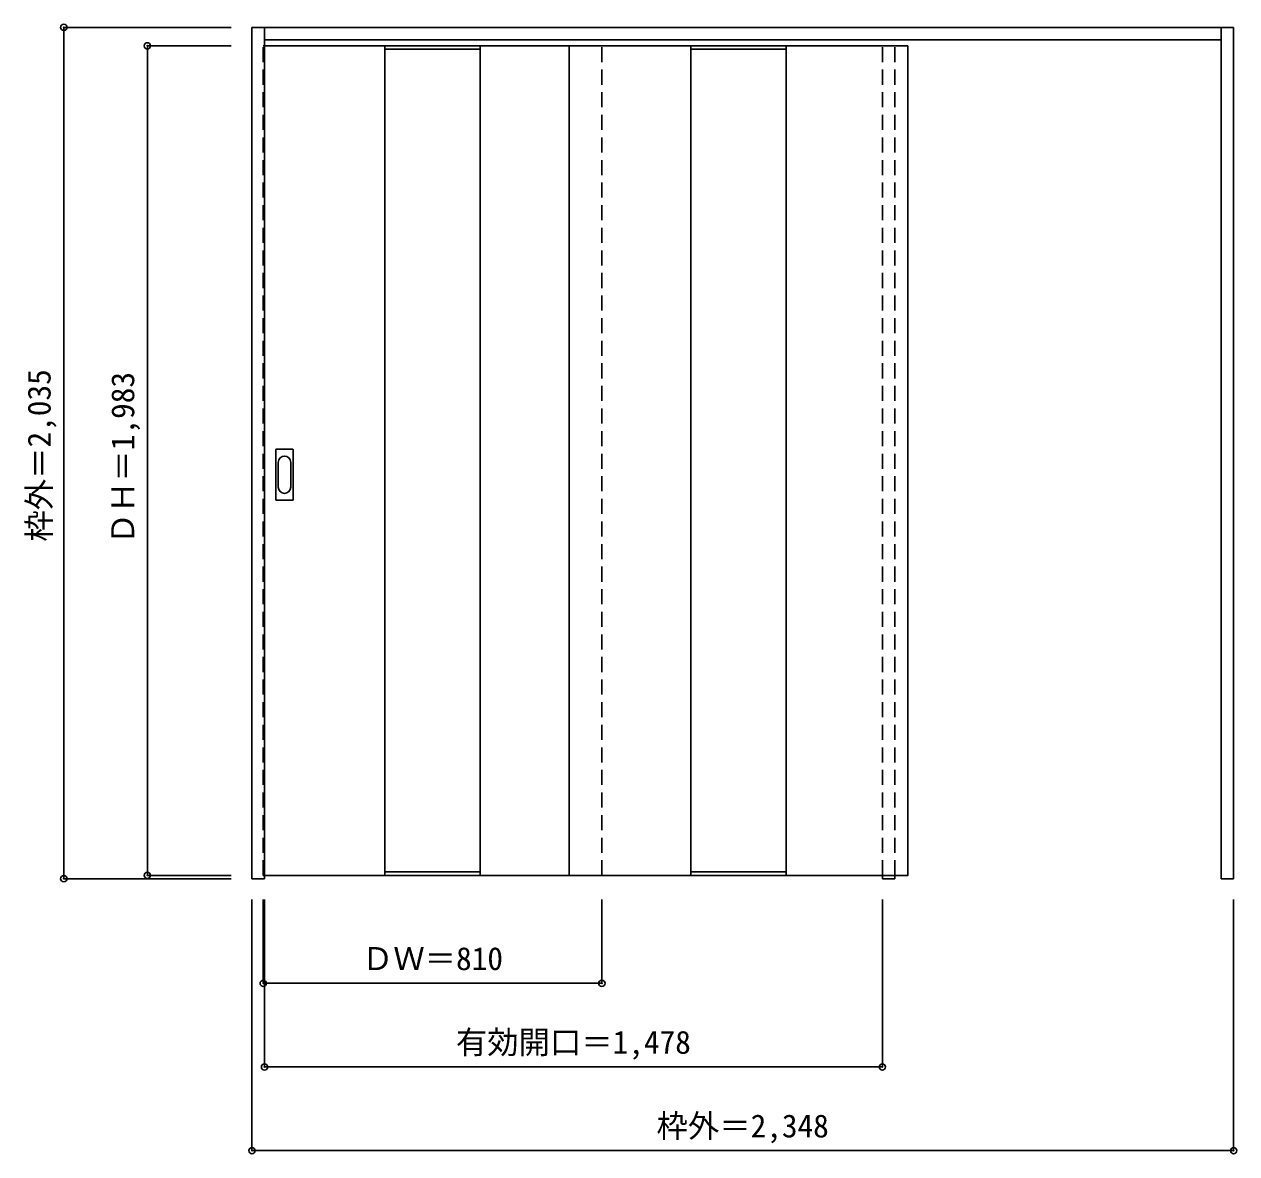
# Model space of a CAD drawing. Units: millimetres, scale not verified. Extents: x -1141 to 1759, y -1315 to 1385.
import ezdxf
from ezdxf.enums import TextEntityAlignment as Align

# ---------------------------------------------------------------- set-up
doc = ezdxf.new("R2010")
doc.units = ezdxf.units.MM
doc.header["$LTSCALE"] = 30
doc.header["$PDMODE"] = 32
doc.header["$PDSIZE"] = 15
doc.linetypes.add('DASHED1', pattern=[1.8, 1.2, -0.6])
doc.layers.add('0-0', color=3, linetype='Continuous')
doc.layers.add('0-1_寸法', color=7, linetype='Continuous')
doc.styles.add('ＭＳ ゴシック', font='')
doc.styles.get('ＭＳ ゴシック').set_extended_font_data('MS Gothic')

msp = doc.modelspace()

# ---------------------------------------------------------------- linework, layer by layer
at = {"layer": '0-0'}
for p, q in [((-596.57, 1377.86), (1751.43, 1377.86)), ((-566.57, -657.14), (-566.57, 1377.86)), ((1721.43, -657.14), (1721.43, 1377.86)), ((1751.43, -657.14), (1751.43, 1377.86)), ((-566.57, 1347.86), (1721.43, 1347.86)), ((-566.57, 1333.86), (972.43, 1333.86)), ((-278.57, 1333.86), (-278.57, -649.14)), ((-50.57, 1333.86), (-50.57, -649.14)), ((162.43, 1333.86), (162.43, -649.14)), ((453.43, 1333.86), (453.43, -649.14)), ((681.43, 1333.86), (681.43, -649.14)), ((-539.57, 248.86), (-539.57, 367.86)), ((-499.07, 369.36), (-538.07, 369.36)), ((-497.57, 248.86), (-497.57, 367.86)), ((-538.07, 247.36), (-499.07, 247.36)), ((911.43, -649.14), (911.43, -657.14)), ((911.43, -657.14), (941.43, -657.14)), ((941.43, -649.14), (941.43, -657.14)), ((1751.43, -657.14), (1721.43, -657.14))]:
    msp.add_line(p, q, dxfattribs=at)
at = {"layer": '0-0', "color": 4, "linetype": 'DASHED1'}
for p, q in [((911.43, -649.14), (911.43, 1347.86)), ((941.43, -649.14), (941.43, 1347.86)), ((-569.57, 1333.86), (-566.57, 1333.86)), ((-569.57, -649.14), (-569.57, 1333.86)), ((240.43, -649.14), (240.43, 1333.86)), ((-566.57, -649.14), (-569.57, -649.14))]:
    msp.add_line(p, q, dxfattribs=at)
at = {"layer": '0-0', "color": 7}
for p, q in [((-278.57, 1325.86), (-50.57, 1325.86)), ((453.43, 1325.86), (681.43, 1325.86)), ((-533.57, 337.96), (-533.57, 278.76)), ((-503.57, 278.76), (-503.57, 337.96)), ((-278.57, -641.14), (-50.57, -641.14)), ((453.43, -641.14), (681.43, -641.14))]:
    msp.add_line(p, q, dxfattribs=at)
at = {"layer": '0-0'}
for points in [[(-566.57, -657.14), (-596.57, -657.14), (-596.57, 1377.86)], [(-566.57, -649.14), (972.43, -649.14), (972.43, 1333.86)]]:
    msp.add_lwpolyline(points, dxfattribs=at)
for centre, start, end in [((-538.07, 367.86), 90, 180), ((-499.07, 367.86), 0, 90), ((-538.07, 248.86), 180, 270), ((-499.07, 248.86), 270, 0)]:
    msp.add_arc(centre, 1.5, start, end, dxfattribs=at)
at = {"layer": '0-0', "color": 7}
for centre, start, end in [((-518.57, 337.96), 0, 180), ((-518.57, 278.76), 180, 0)]:
    msp.add_arc(centre, 15, start, end, dxfattribs=at)
at = {"layer": '0-1_寸法', "color": 4}
for p, q in [((-1046.57, 1377.86), (-646.57, 1377.86)), ((-1046.57, 1377.86), (-1046.57, -657.14)), ((-846.57, 1333.86), (-846.57, -649.14)), ((-846.57, 1333.86), (-646.57, 1333.86)), ((-1046.57, -657.14), (-646.57, -657.14)), ((-846.57, -649.14), (-646.57, -649.14)), ((-596.57, -1307.14), (-596.57, -707.14)), ((-569.57, -907.14), (-569.57, -707.14)), ((-566.57, -1107.14), (-566.57, -707.14)), ((240.43, -907.14), (240.43, -707.14)), ((911.43, -1107.14), (911.43, -707.14)), ((1751.43, -1307.14), (1751.43, -707.14)), ((240.43, -907.14), (-569.57, -907.14)), ((-566.57, -1107.14), (911.43, -1107.14)), ((-596.57, -1307.14), (1751.43, -1307.14))]:
    msp.add_line(p, q, dxfattribs=at)
at = {"layer": '0-1_寸法'}
for p in [(-1046.57, 1377.86), (-846.57, 1333.86), (-1046.57, -657.14), (-846.57, -649.14), (-569.57, -907.14), (240.43, -907.14), (-566.57, -1107.14), (911.43, -1107.14), (-596.57, -1307.14), (1751.43, -1307.14)]:
    msp.add_point(p, dxfattribs=at)

# ---------------------------------------------------------------- texts
at = {"layer": '0-1_寸法', "style": 'ＭＳ ゴシック'}
for s, p in [('枠外＝2,035', (-1061.57, 148.61)), ('ＤＨ＝1,983', (-861.57, 142.11))]:
    msp.add_text(s, height=54.99, rotation=90, dxfattribs=at).set_placement(p, align=Align.BOTTOM_LEFT)
for s, p in [('ＤＷ＝810', (-333.32, -892.14)), ('有効開口＝1,478', (-108.82, -1092.14)), ('枠外＝2,348', (371.18, -1292.14))]:
    msp.add_text(s, height=54.99, dxfattribs=at).set_placement(p, align=Align.BOTTOM_LEFT)

doc.saveas('drawing.dxf')
